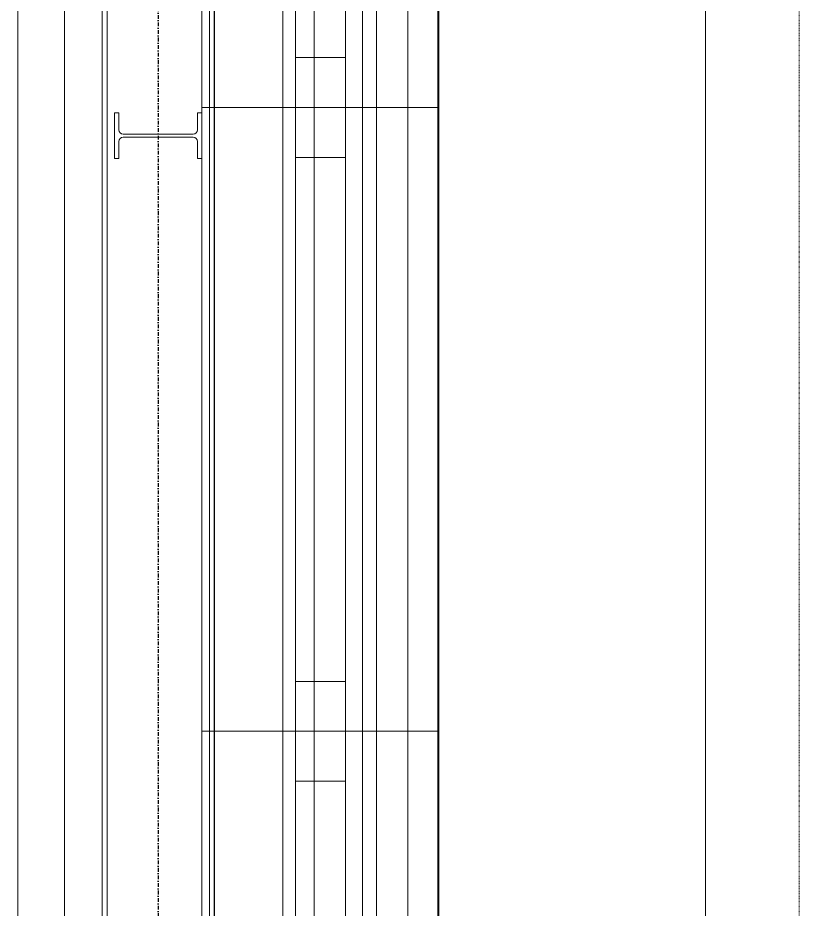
# Model space of a CAD drawing. Header units: millimetres. Extents: x 2179 to 48742, y 3478 to 161002.
# Drawn here: x 37615 to 38867, y 127050 to 128479 of the extents above; entities that cross this region are included whole.
import ezdxf

# ---------------------------------------------------------------- set-up
doc = ezdxf.new("R2010")
doc.units = ezdxf.units.MM
doc.linetypes.add('1_Čerchovaná 6_0mm', pattern=[12, 6, -3, 0, -3])
doc.linetypes.add('3_Čárkovaná 1_0mm', pattern=[2, 1, -1])
for name, color, linetype, lineweight in [('A-DETL-MBND', 7, '3_Čárkovaná 1_0mm', 9), ('A-FLOR', 7, 'Continuous', 9), ('A-GENM', 7, 'Continuous', 9), ('A-GLAZ', 7, 'Continuous', 9), ('A-GLAZ-SILL', 7, 'Continuous', 9), ('A-WALL', 7, 'Continuous', 9), ('S-BEAM', 7, 'Continuous', 9), ('S-COLS', 7, 'Continuous', 9)]:
    doc.layers.add(name, color=color, linetype=linetype, lineweight=lineweight)
doc.layers.add('S-GRID-1', color=9, linetype='1_Čerchovaná 6_0mm', lineweight=25, true_color=0x808080)

# ---------------------------------------------------------------- blocks, each defined once
blk = doc.blocks.new('OKNO_1k - Okno Hala 1000x1000-586513-1NP _ stroje')
at = {"layer": 'A-GENM'}
for p, q in [((500, 230), (-500, 230)), ((-500, 230), (-500, 220)), ((-500, 230), (-500, 210)), ((500, 230), (-500, 230)), ((500, 210), (500, 230)), ((500, 220), (500, 230)), ((-500, 80), (-500, 220)), ((500, 220), (500, 80)), ((-500, 210), (-500, 80)), ((-500, 210), (500, 210)), ((500, 210), (-500, 210)), ((500, 80), (500, 210)), ((500, 80), (-500, 80)), ((500, 80), (-500, 80))]:
    blk.add_line(p, q, dxfattribs=at)
at = {"layer": 'A-GLAZ'}
for p, q in [((-500, 80), (-500, 0)), ((500, 80), (-500, 80)), ((-500, 80), (-500, 0)), ((500, 80), (-500, 80)), ((-420, 80), (-420, 0)), ((-420, 0), (-420, 80)), ((420, 80), (-420, 80)), ((-420, 80), (420, 80)), ((-420, 0), (-420, 80)), ((420, 0), (420, 80)), ((420, 0), (420, 80)), ((420, 80), (420, 0)), ((500, 80), (500, 0)), ((500, 0), (500, 80)), ((500, 0), (-500, 0)), ((-500, 0), (500, 0)), ((-500, 0), (500, 0)), ((-500, -150), (-500, 0)), ((-500, 0), (-500, -148)), ((-500, 0), (500, 0)), ((-500, 0), (500, 0)), ((420, 0), (-420, 0)), ((420, 0), (-420, 0)), ((500, -148), (500, 0)), ((500, 0), (500, -150)), ((-500, -148), (-500, -150)), ((-500, -148), (500, -148)), ((-500, -148), (500, -148)), ((500, -150), (-500, -150)), ((-500, -150), (500, -150)), ((500, -150), (500, -148))]:
    blk.add_line(p, q, dxfattribs=at)
at = {"layer": 'A-GLAZ-SILL'}
blk.add_line((-500, 100), (500, 100), dxfattribs=at)
blk = doc.blocks.new('IPE - 500084-1NP _ stroje')
at = {"layer": 'S-BEAM'}
for p, q in [((238988.2, 10020.3), (235930.8, 4934)), ((238988.2, 10020.3), (235930.8, 4934)), ((238996.8, 10019.1), (235935.9, 4927)), ((238996.8, 10019.1), (235935.9, 4927)), ((238996.8, 10019.1), (235935.9, 4927)), ((236079.5, 4847.6), (239137.4, 9934.7)), ((239137.4, 9934.7), (236079.5, 4847.6)), ((239137.4, 9934.7), (236079.5, 4847.6)), ((239142.4, 9927.6), (236088.1, 4846.4)), ((239142.4, 9927.6), (236088.1, 4846.4))]:
    blk.add_line(p, q, dxfattribs=at)
blk = doc.blocks.new('Sloup IPE - 507725-1NP _ stroje')
at = {"layer": 'S-COLS'}
for p, q in [((237260.7, 7107.7), (237223.1, 7045.1)), ((237223.1, 7045.1), (237260.7, 7107.7)), ((237252.6, 7080.9), (237266.6, 7104.1)), ((237266.6, 7104.1), (237252.6, 7080.9)), ((237266.6, 7104.1), (237260.7, 7107.7)), ((237260.7, 7107.7), (237266.6, 7104.1)), ((237229, 7041.6), (237243, 7064.8)), ((237243, 7064.8), (237229, 7041.6)), ((237252.6, 7067.2), (237348.8, 7009.4)), ((237348.8, 7009.4), (237252.6, 7067.2)), ((237351.2, 7013.5), (237255, 7071.3)), ((237255, 7071.3), (237351.2, 7013.5)), ((237223.1, 7045.1), (237229, 7041.6)), ((237229, 7041.6), (237223.1, 7045.1)), ((237343.1, 6973), (237380.7, 7035.6)), ((237380.7, 7035.6), (237343.1, 6973)), ((237374.8, 7039.1), (237360.8, 7015.9)), ((237360.8, 7015.9), (237374.8, 7039.1)), ((237380.7, 7035.6), (237374.8, 7039.1)), ((237374.8, 7039.1), (237380.7, 7035.6)), ((237351.2, 6999.8), (237337.2, 6976.6)), ((237337.2, 6976.6), (237351.2, 6999.8)), ((237337.2, 6976.6), (237343.1, 6973)), ((237343.1, 6973), (237337.2, 6976.6))]:
    blk.add_line(p, q, dxfattribs=at)
for centre, start, end in [((237258.6, 7077.3), 148.9896, 238.9896), ((237258.6, 7077.3), 148.9896, 238.9896), ((237249, 7061.2), 58.9896, 148.9896), ((237249, 7061.2), 58.9896, 148.9896), ((237354.8, 7019.5), 238.9896, 328.9896), ((237354.8, 7019.5), 238.9896, 328.9896), ((237345.2, 7003.4), 328.9896, 58.9896), ((237345.2, 7003.4), 328.9896, 58.9896)]:
    blk.add_arc(centre, 7, start, end, dxfattribs=at)

msp = doc.modelspace()

# ---------------------------------------------------------------- linework, layer by layer
at = {"layer": 'A-DETL-MBND'}
for p, q in [((38717.3, 150631.4), (38717.3, 124914.4)), ((38717.3, 124914.4), (38717.3, 150631.4)), ((38867.3, 150631.4), (38867.3, 124764.4)), ((38867.3, 124764.4), (38867.3, 150631.4))]:
    msp.add_line(p, q, dxfattribs=at)
at = {"layer": 'A-FLOR'}
for p, q in [((38717.3, 153876.8), (38717.3, 124914.4)), ((38167.3, 125464.4), (38167.3, 153330.4)), ((37689.8, 152931.4), (37689.8, 125829)), ((37614.8, 131172.9), (37614.8, 126325.4))]:
    msp.add_line(p, q, dxfattribs=at)
at = {"layer": 'A-WALL'}
for p, q in [((38089.8, 125429), (38089.8, 153340.4)), ((38189.8, 153340.4), (38189.8, 125429)), ((37689.8, 126029), (37689.8, 151049)), ((38089.8, 125629), (38089.8, 151049)), ((38039.8, 126335.6), (38039.8, 137232.6)), ((38239.8, 126335.6), (38239.8, 137232.6))]:
    msp.add_line(p, q, dxfattribs=at)
at = {"layer": 'S-GRID-1'}
msp.add_line((37839.8, 158068.3), (37839.8, 120650.8), dxfattribs=at)

# ---------------------------------------------------------------- block references
at = {"layer": 'A-GLAZ', "rotation": 89.99999999999626}
for p in [(38139.8, 128835.6), (38139.8, 127835.6), (38139.8, 126835.6)]:
    msp.add_blockref('OKNO_1k - Okno Hala 1000x1000-586513-1NP _ stroje', p, dxfattribs=at)
at = {"layer": 'S-BEAM', "rotation": 31.01035950519297}
msp.add_blockref('IPE - 500084-1NP _ stroje', (-161918.4, 0), dxfattribs=at)
at = {"layer": 'S-COLS', "rotation": 31.01035950519297}
msp.add_blockref('Sloup IPE - 507725-1NP _ stroje', (-161918.4, 0), dxfattribs=at)

doc.saveas('drawing.dxf')
